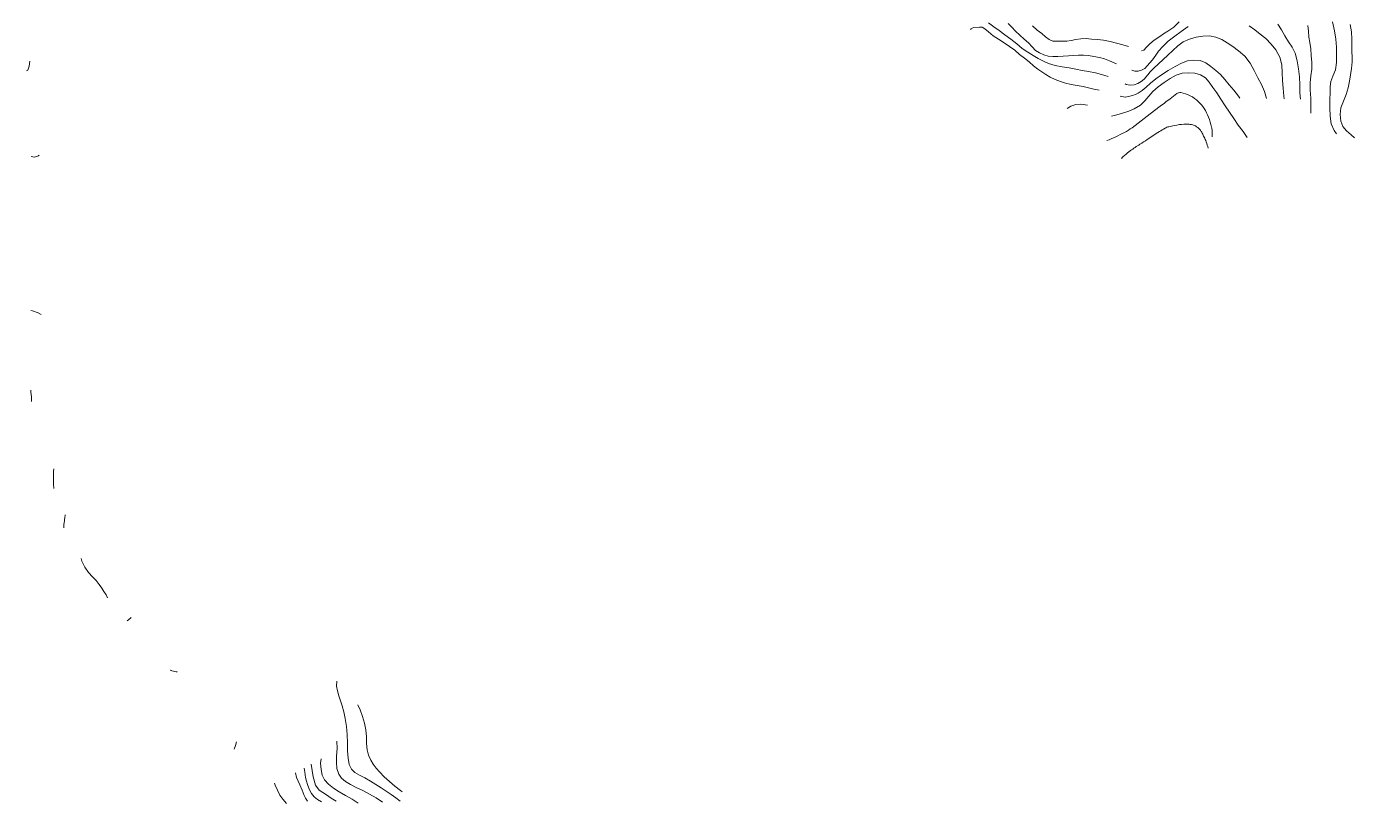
# Model space of a CAD drawing. Header units: inches. Extents: x 115425 to 116786, y 150085 to 152399.
# Drawn here: x 115441.7 to 115844.2, y 151688 to 151922.7 of the extents above; entities that cross this region are included whole.
import ezdxf

# ---------------------------------------------------------------- set-up
doc = ezdxf.new("R2010")
doc.units = ezdxf.units.IN
doc.header["$MEASUREMENT"] = 0
doc.layers.add('Contour', color=7, linetype='Continuous', lineweight=0, true_color=0xbed2ff)

msp = doc.modelspace()

# ---------------------------------------------------------------- linework, layer by layer
at = {"layer": 'Contour'}
for points in [[(115727.84, 151921.82), (115727.96, 151922.07), (115728.75, 151922.46), (115730.51, 151922.56), (115731.31, 151922.5), (115732.18, 151922.04), (115733.27, 151921.08), (115734.64, 151919.93), (115736.25, 151918.86), (115737.96, 151917.75), (115739.59, 151916.69), (115741.19, 151915.53), (115742.68, 151914.28), (115744.16, 151913.15), (115745.54, 151912.01), (115746.86, 151910.82), (115748.16, 151909.83), (115749.45, 151909.04), (115750.66, 151908.2), (115751.97, 151907.38), (115753.44, 151906.69), (115755.03, 151906.09), (115756.6, 151905.52), (115758.28, 151905.13), (115760.14, 151904.89), (115761.93, 151904.56), (115763.61, 151904.14), (115765.23, 151903.74), (115766.84, 151903.43)], [(115733.26, 151923.84), (115734.83, 151922.66), (115736.51, 151921.5), (115738.24, 151920.21), (115740.01, 151918.88), (115741.82, 151917.51), (115743.47, 151916.08), (115745.18, 151914.91), (115746.81, 151913.97), (115748.31, 151913.04), (115749.89, 151912.21), (115751.49, 151911.49), (115753.41, 151910.89), (115755.58, 151910.49), (115757.66, 151910.17), (115759.68, 151909.81), (115761.63, 151909.44), (115763.61, 151909.05), (115765.64, 151908.7), (115767.53, 151908.23), (115769.54, 151907.56)], [(115739.18, 151923.6), (115740.3, 151922.54), (115741.44, 151921.33), (115742.73, 151920.12), (115744.08, 151918.92), (115745.38, 151917.76), (115746.47, 151916.6), (115747.51, 151915.5), (115748.69, 151914.71), (115750.06, 151914.18), (115751.38, 151913.77), (115752.73, 151913.64), (115754.28, 151913.67), (115755.93, 151913.7), (115757.51, 151913.87), (115759.01, 151913.97), (115760.51, 151914.02), (115762.04, 151914.03), (115763.6, 151913.9), (115765.22, 151913.68), (115766.85, 151913.38), (115768.45, 151912.92), (115769.92, 151912.37), (115772.09, 151911.39)], [(115746.56, 151922.94), (115748.04, 151921.64), (115749.39, 151920.59), (115750.58, 151919.64), (115751.67, 151918.8), (115752.78, 151918.3), (115754.09, 151918.25), (115755.58, 151918.28), (115756.95, 151918.33), (115758.29, 151918.53), (115759.69, 151918.82), (115761.22, 151919.02), (115762.86, 151919.05), (115764.52, 151918.92), (115766.26, 151918.8), (115768.12, 151918.62), (115770.11, 151918.23), (115772.09, 151917.7), (115773.93, 151917.13), (115775.71, 151916.67)], [(115776.65, 151909.53), (115777.62, 151909.17), (115778.6, 151909.22), (115779.64, 151909.5), (115780.6, 151910), (115781.39, 151910.81), (115782.18, 151911.7), (115782.92, 151912.61), (115783.96, 151914.08), (115784.83, 151915.21), (115786.06, 151916.65), (115787.76, 151918.3), (115789.74, 151919.8), (115791.67, 151921.27), (115793.73, 151922.76)], [(115779.66, 151915.33), (115780.31, 151915.61), (115781.19, 151916.49), (115782.13, 151917.45), (115783.5, 151918.57), (115785.19, 151919.72), (115786.31, 151920.48), (115787.63, 151921.35), (115789.42, 151922.57), (115791.07, 151924.17)], [(115812.25, 151922.98), (115813.93, 151921.7), (115815.6, 151920.45), (115817.29, 151919.05), (115818.89, 151917.38), (115820.36, 151915.62), (115821.54, 151913.48), (115822.15, 151911.13), (115822.24, 151908.8), (115822.34, 151906.41), (115822.57, 151904.06), (115822.78, 151901.64), (115822.92, 151900.81)], [(115820.99, 151923.41), (115822.06, 151921.69), (115823.08, 151919.89), (115824.2, 151918.09), (115825.27, 151916.47), (115826.18, 151914.62), (115826.85, 151912.33), (115827.22, 151909.89), (115827.49, 151907.43), (115827.66, 151905.04), (115827.62, 151902.66), (115827.85, 151900.72)], [(115831, 151896.44), (115831, 151898.63), (115830.93, 151900.99), (115830.74, 151903.39), (115830.72, 151905.67), (115830.99, 151907.77), (115831.27, 151909.79), (115831.25, 151911.83), (115831.1, 151913.94), (115830.93, 151916.01), (115830.63, 151917.85), (115830.38, 151919.51), (115830.22, 151921.32), (115830.01, 151923.09)], [(115838.75, 151890.18), (115838.07, 151891.19), (115837.16, 151893.26), (115836.78, 151895.59), (115836.74, 151898.05), (115836.76, 151900.51), (115836.77, 151902.71), (115836.82, 151904.53), (115837.06, 151906.04), (115837.67, 151907.72), (115838.38, 151909.63), (115838.71, 151911.84), (115838.78, 151914.14), (115838.73, 151916.49), (115838.52, 151918.91), (115838.12, 151921.44), (115837.55, 151924.16)], [(115844.17, 151889.02), (115843.16, 151889.86), (115841.76, 151891.07), (115840.68, 151892.4), (115840.06, 151894.08), (115839.82, 151896.01), (115840.07, 151898.05), (115840.85, 151900.05), (115841.67, 151902.07), (115842.27, 151904.12), (115842.65, 151906.17), (115842.96, 151908.13), (115843.29, 151910.01), (115843.5, 151911.99), (115843.45, 151913.67), (115843.4, 151914.97), (115843.41, 151916.06), (115843.41, 151917.32), (115843.41, 151918.94), (115843.27, 151921.09), (115842.85, 151923.39)], [(115774.69, 151905.33), (115774.96, 151905.2), (115776.22, 151904.94), (115777.4, 151905.01), (115778.49, 151905.43), (115779.54, 151906.06), (115780.44, 151906.73), (115781.59, 151908.04), (115782.3, 151908.95), (115783.38, 151910.12), (115784.81, 151911.39), (115786.23, 151912.7), (115787.62, 151914.08), (115789.09, 151915.51), (115790.63, 151916.91), (115792.28, 151918.08), (115794.2, 151918.89), (115796.19, 151919.53), (115798.17, 151919.84), (115800.19, 151919.88), (115802.13, 151919.51), (115803.93, 151918.78), (115805.61, 151917.79), (115807.3, 151916.65), (115809.07, 151915.36), (115810.93, 151913.73), (115812.59, 151911.64), (115813.8, 151909.39), (115814.91, 151907.22), (115815.95, 151905.18), (115816.86, 151903.06), (115817.5, 151900.9)], [(115773.12, 151901.6), (115773.59, 151901.47), (115774.75, 151901.34), (115776.91, 151901.86), (115778, 151902.18), (115778.64, 151902.55), (115779.85, 151903.38), (115781, 151904.38), (115782.39, 151905.59), (115784.02, 151906.83), (115785.74, 151908.1), (115787.69, 151909.42), (115789.79, 151910.61), (115791.74, 151911.6), (115793.62, 151912.29), (115795.53, 151912.58), (115797.43, 151912.41), (115799.14, 151911.7), (115800.64, 151910.61), (115802.12, 151909.42), (115803.53, 151908.16), (115804.86, 151906.64), (115806.24, 151905.09), (115807.62, 151903.4), (115808.98, 151901.64), (115809.41, 151901.04)], [(115442.65, 151912.2), (115442.49, 151910.72), (115442.08, 151909.53), (115441.69, 151909.33)], [(115770.55, 151895.55), (115772.16, 151895.92), (115773.87, 151896.41), (115775.75, 151897.09), (115777.4, 151897.78), (115779.31, 151898.92), (115780.65, 151900.18), (115781.81, 151901.6), (115783.09, 151903.02), (115784.68, 151904.43), (115786.54, 151905.75), (115788.36, 151906.97), (115790.14, 151908), (115791.96, 151908.57), (115793.84, 151908.73), (115795.77, 151908.6), (115797.54, 151908.1), (115798.99, 151907.19), (115800.12, 151905.83), (115801.25, 151904.23), (115802.45, 151902.61), (115803.71, 151900.74), (115805.01, 151898.68), (115806.29, 151896.73), (115807.63, 151894.8), (115808.96, 151892.84), (115810.4, 151890.92), (115811.62, 151889.1)], [(115757.14, 151897.85), (115758.23, 151898.6), (115759.68, 151899.09), (115761.29, 151899.2), (115763.22, 151898.9)], [(115443.11, 151883.35), (115443.11, 151883.35), (115444.12, 151883.1), (115445.32, 151883.55), (115445.55, 151883.7)], [(115443, 151836.59), (115443.54, 151836.48), (115445.25, 151835.87), (115446.12, 151835.39)], [(115449.98, 151788.62), (115449.9, 151787.92), (115449.86, 151786), (115449.88, 151784.08), (115449.92, 151782.6)], [(115466.19, 151749.45), (115465.78, 151750.43), (115465.15, 151751.42), (115464.46, 151752.42), (115463.69, 151753.58), (115462.77, 151754.7), (115461.69, 151755.9), (115460.49, 151757.21), (115459.37, 151758.74), (115458.45, 151760.62), (115458.23, 151761.38)], [(115472.23, 151742.5), (115472.61, 151742.84), (115473.36, 151743.52)], [(115535.7, 151724.18), (115535.65, 151722.71), (115535.95, 151721.25), (115536.36, 151719.77), (115536.83, 151718.23), (115537.34, 151716.71), (115537.81, 151714.97), (115538.29, 151712.87), (115538.68, 151710.45), (115538.89, 151708), (115538.95, 151705.47), (115539, 151703.06), (115539.12, 151700.83), (115539.49, 151698.96), (115540.16, 151697.53), (115541.23, 151696.55), (115542.63, 151695.75), (115544.26, 151694.9), (115545.9, 151693.93), (115547.53, 151692.92), (115549.14, 151691.91), (115550.72, 151690.9), (115552.21, 151689.81), (115553.62, 151688.82), (115554.92, 151687.81)], [(115542.08, 151717.07), (115542.77, 151715.48), (115543.47, 151713.48), (115544.1, 151711.49), (115544.57, 151709.43), (115544.77, 151707.33), (115544.74, 151705.28), (115544.93, 151703.45), (115545.38, 151701.8), (115546, 151700.28), (115546.71, 151699.01), (115547.66, 151697.89), (115548.79, 151696.6), (115550.1, 151695.25), (115551.65, 151693.82), (115553.29, 151692.43), (115554.99, 151691.05), (115555.52, 151690.63)], [(115505.28, 151705.83), (115505.07, 151704.69), (115504.61, 151703.56)], [(115535.72, 151705.98), (115535.81, 151703.8), (115535.68, 151701.43), (115535.61, 151699.55), (115535.74, 151697.72), (115536.31, 151696.04), (115537.13, 151694.76), (115538.34, 151693.78), (115539.86, 151692.87), (115541.61, 151692.01), (115543.59, 151691.05), (115545.68, 151689.97), (115547.65, 151688.81), (115549.55, 151687.54)], [(115542.22, 151687.27), (115540.37, 151688.49), (115538.38, 151689.58), (115536.44, 151690.62), (115534.73, 151691.78), (115533.2, 151693.02), (115531.98, 151694.28), (115531.28, 151695.75), (115530.95, 151697.48), (115530.81, 151699.38), (115531.01, 151700.71)], [(115523.16, 151696.46), (115523.52, 151695.05), (115523.98, 151693.91), (115524.54, 151692.75), (115525.23, 151691.16), (115525.49, 151690.37), (115525.83, 151689.59), (115526.25, 151688.77), (115526.83, 151687.83)], [(115525.81, 151697.89), (115526, 151696.63), (115526.24, 151695.02), (115526.55, 151693.85), (115526.87, 151692.91), (115527.27, 151691.77), (115527.57, 151691.09), (115528.06, 151690.13), (115528.83, 151689.16), (115529.83, 151688.34), (115531.04, 151687.59)], [(115535.49, 151687.84), (115533.98, 151688.76), (115532.58, 151689.71), (115530.39, 151691.2), (115529.28, 151692.73), (115528.53, 151695.24), (115528, 151699.08)], [(115520.49, 151687.11), (115519.4, 151688.39), (115518.49, 151689.68), (115517.71, 151691.18), (115517.07, 151692.7), (115516.86, 151693.27)]]:
    msp.add_lwpolyline(points, dxfattribs=at)
for points in [[(115801.04, 151889.32, 0.026532), (115801.03, 151891.15, 0.0434), (115800.87, 151892.25, 0.038101), (115799.92, 151895.26, 0.041497), (115798.62, 151897.85, 0.068961), (115796.83, 151900.02, 0.065727), (115794.42, 151901.73, 0.081929), (115791.53, 151902.69, 0.203834), (115790.3, 151902.38, 0.002552), (115788.29, 151900.85, -0.001502), (115784.88, 151898.23), (115781.32, 151895.52), (115776.77, 151892.06, -0.043741), (115774.47, 151890.62, -0.020072), (115769.12, 151888.13)], [(115799.86, 151885.82, 0.021292), (115799.25, 151887.75, 0.026585), (115798.61, 151889.23, 0.005955), (115798.02, 151890.4, 0.012507), (115797.72, 151890.94, 0.097414), (115796.67, 151892.11, 0.089345), (115795.15, 151892.89, 0.067345), (115793.65, 151893.13, 0.041098), (115791.18, 151892.99, 0.025352), (115787.87, 151892.36, 0.072673), (115786.77, 151891.91, 0.008211), (115785.04, 151890.85, 0.003809), (115781.35, 151888.48, 0.001516), (115779.14, 151887.03, 0.001154), (115776.25, 151885.11, 0.03211), (115775.45, 151884.5, 0.012346), (115773.53, 151882.73)], [(115442.94, 151812.47), (115443.02, 151811.9, -0.039156), (115443.17, 151809.04), (115443.17, 151809.02)], [(115453.4, 151774.64, 0.003646), (115453.22, 151773.34, 0.013661), (115452.99, 151771.2, 0.0141), (115452.96, 151770.69)], [(115487.36, 151727, -0.023937), (115487.13, 151727.03, -0.030595), (115485.28, 151727.53), (115485.2, 151727.56)]]:
    msp.add_lwpolyline(points, format="xyb", dxfattribs=at)

doc.saveas('drawing.dxf')
